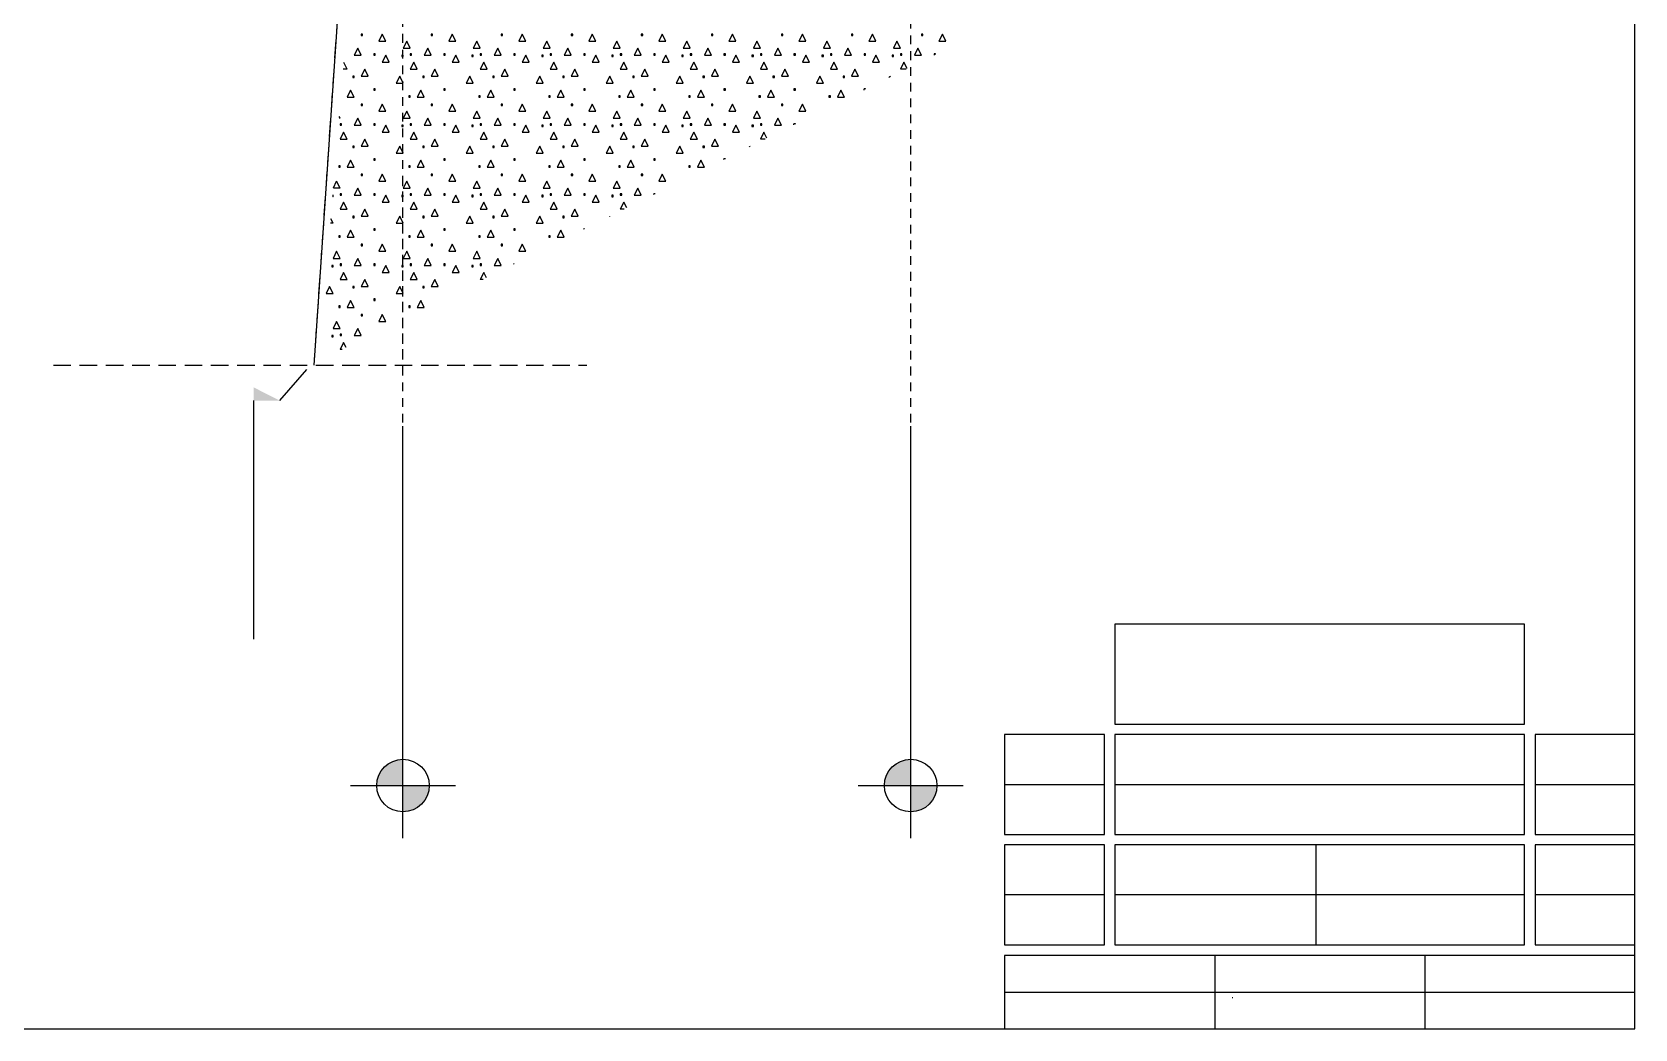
# Model space of a CAD drawing. Header units: metres. Extents: x -220 to 294, y -29 to 18.
# Drawn here: x 222.23 to 245.11, y -12 to 2.23 of the extents above; entities that cross this region are included whole.
import ezdxf

# ---------------------------------------------------------------- set-up
doc = ezdxf.new("R2010")
doc.units = ezdxf.units.M
doc.header["$MEASUREMENT"] = 0
doc.linetypes.add('DASHED2', pattern=[0.375, 0.25, -0.125])
doc.linetypes.add('DASHED4', pattern=[0.1875, 0.125, -0.0625])
for name, color, linetype in [('Cizgi', 7, 'Continuous'), ('G_YAZI', 7, 'Continuous'), ('Kesit_Kot', 7, 'Continuous'), ('Rota', 7, 'Continuous'), ('Standart', 7, 'Continuous'), ('Tarama', 7, 'Continuous')]:
    doc.layers.add(name, color=color, linetype=linetype)

msp = doc.modelspace()

# ---------------------------------------------------------------- hatches: boundary and pattern name
at = {"layer": 'Kesit_Kot', "linetype": 'Continuous', "lineweight": -3}
msp.add_hatch(color=216, dxfattribs=at).paths.add_polyline_path([(225.765, -3.032), (225.39, -2.844), (225.39, -3.032)])
at = {"layer": 'Tarama', "linetype": 'Continuous', "lineweight": -3}
for points in [[(227.524, -8.152), (227.482, -8.154), (227.44, -8.161), (227.4, -8.173), (227.361, -8.189), (227.324, -8.209), (227.29, -8.234), (227.259, -8.262), (227.231, -8.293), (227.206, -8.327), (227.186, -8.364), (227.17, -8.403), (227.158, -8.443), (227.151, -8.485), (227.149, -8.527), (227.524, -8.527)], [(234.774, -8.152), (234.732, -8.154), (234.69, -8.161), (234.65, -8.173), (234.611, -8.189), (234.574, -8.209), (234.54, -8.234), (234.509, -8.262), (234.481, -8.293), (234.456, -8.327), (234.436, -8.364), (234.42, -8.403), (234.408, -8.443), (234.401, -8.485), (234.399, -8.527), (234.774, -8.527)], [(227.524, -8.902), (227.566, -8.899), (227.607, -8.892), (227.648, -8.881), (227.687, -8.865), (227.723, -8.844), (227.758, -8.82), (227.789, -8.792), (227.817, -8.761), (227.841, -8.726), (227.862, -8.689), (227.878, -8.651), (227.889, -8.61), (227.896, -8.569), (227.899, -8.527), (227.524, -8.527)], [(234.774, -8.902), (234.816, -8.899), (234.857, -8.892), (234.898, -8.881), (234.937, -8.865), (234.973, -8.844), (235.008, -8.82), (235.039, -8.792), (235.067, -8.761), (235.091, -8.726), (235.112, -8.689), (235.128, -8.651), (235.139, -8.61), (235.146, -8.569), (235.149, -8.527), (234.774, -8.527)]]:
    msp.add_hatch(color=216, dxfattribs=at).paths.add_polyline_path(points)

# ---------------------------------------------------------------- linework, layer by layer
at = {"layer": 'Cizgi', "color": 73, "linetype": 'DASHED4', "lineweight": -3}
for p, q in [((227.524, -2.651), (227.524, 15.042)), ((234.774, -7.398), (234.774, 8.852)), ((227.524, -7.398), (227.524, 0.102))]:
    msp.add_line(p, q, dxfattribs=at)
at = {"layer": 'Cizgi', "color": 18, "linetype": 'Continuous', "lineweight": -3}
msp.add_line((226.845, 6.224), (226.25, -2.526), dxfattribs=at)
at = {"layer": 'Cizgi', "color": 1, "linetype": 'DASHED2', "lineweight": -3}
msp.add_line((222.532, -2.526), (230.149, -2.526), dxfattribs=at)
at = {"layer": 'Cizgi', "color": 18, "linetype": 'Continuous', "lineweight": -3}
for points in [[(245.115, -12), (245.115, 18)], [(172.892, -12), (245.115, -12)]]:
    msp.add_lwpolyline(points, dxfattribs=at)
at = {"layer": 'Cizgi', "color": 118, "linetype": 'Continuous', "lineweight": -3}
msp.add_lwpolyline([(239.365, -11.55), (239.371, -11.55)], dxfattribs=at)
at = {"layer": 'G_YAZI', "color": 238, "linetype": 'Continuous', "lineweight": -3}
for points in [[(237.69, -6.225), (237.69, -7.65)], [(243.54, -6.225), (237.69, -6.225)], [(243.54, -7.65), (243.54, -6.225)], [(237.69, -7.65), (243.54, -7.65)], [(236.115, -7.8), (236.115, -9.225)], [(237.54, -7.8), (236.115, -7.8)], [(237.54, -9.225), (237.54, -7.8)], [(237.69, -7.8), (237.69, -9.225)], [(243.54, -7.8), (237.69, -7.8)], [(243.54, -9.225), (243.54, -7.8)], [(243.69, -7.8), (243.69, -9.225)], [(245.115, -7.8), (243.69, -7.8)], [(245.115, -9.225), (245.115, -7.8)], [(236.115, -9.225), (237.54, -9.225)], [(236.115, -9.375), (236.115, -10.8)], [(237.54, -9.375), (236.115, -9.375)], [(237.54, -10.8), (237.54, -9.375)], [(237.69, -9.225), (243.54, -9.225)], [(237.69, -9.375), (237.69, -10.8)], [(243.54, -9.375), (237.69, -9.375)], [(243.54, -10.8), (243.54, -9.375)], [(243.69, -9.225), (245.115, -9.225)], [(243.69, -9.375), (243.69, -10.8)], [(245.115, -9.375), (243.69, -9.375)], [(245.115, -10.8), (245.115, -9.375)], [(236.115, -10.8), (237.54, -10.8)], [(236.115, -10.95), (236.115, -12)], [(245.115, -10.95), (236.115, -10.95)], [(237.69, -10.8), (243.54, -10.8)], [(243.69, -10.8), (245.115, -10.8)], [(245.115, -12), (245.115, -10.95)], [(236.115, -12), (245.115, -12)]]:
    msp.add_lwpolyline(points, dxfattribs=at)
at = {"layer": 'G_YAZI', "color": 178, "linetype": 'Continuous', "lineweight": -3}
for points in [[(236.115, -8.512), (237.54, -8.512)], [(237.69, -8.512), (243.54, -8.512)], [(243.69, -8.512), (245.115, -8.512)], [(240.558, -9.375), (240.558, -10.8)], [(237.54, -10.087), (236.115, -10.087)], [(243.54, -10.087), (237.685, -10.087)], [(245.115, -10.087), (243.69, -10.087)], [(239.115, -10.95), (239.115, -12)], [(242.115, -10.95), (242.115, -12)], [(236.115, -11.475), (245.115, -11.475)]]:
    msp.add_lwpolyline(points, dxfattribs=at)
at = {"layer": 'Kesit_Kot', "color": 216, "linetype": 'Continuous', "lineweight": -3}
for p, q in [((225.765, -3.032), (226.153, -2.59)), ((225.39, -3.032), (225.39, -6.438))]:
    msp.add_line(p, q, dxfattribs=at)
at = {"layer": 'Rota', "color": 95, "linetype": 'DASHED2', "lineweight": -3}
msp.add_line((226.845, 6.224), (226.25, -2.526), dxfattribs=at)
at = {"layer": 'Standart', "color": 216, "linetype": 'Continuous', "lineweight": -3}
for p, q in [((227.524, -7.777), (227.524, -3.398)), ((234.774, -7.777), (234.774, -3.398)), ((227.524, -9.277), (227.524, -7.777)), ((234.774, -9.277), (234.774, -7.777)), ((226.774, -8.527), (228.274, -8.527)), ((234.024, -8.527), (235.524, -8.527))]:
    msp.add_line(p, q, dxfattribs=at)
for centre in [(227.524, -8.527), (234.774, -8.527)]:
    msp.add_circle(centre, 0.375, dxfattribs=at)
at = {"layer": 'Tarama', "color": 251, "linetype": 'Continuous', "lineweight": -3}
for p, q in [((226.947, 2.197), (226.927, 2.197)), ((226.927, 2.197), (226.927, 2.177)), ((226.927, 2.177), (226.947, 2.177)), ((226.947, 2.177), (226.947, 2.197)), ((227.227, 2.197), (227.177, 2.097)), ((227.177, 2.097), (227.277, 2.097)), ((227.277, 2.097), (227.227, 2.197)), ((227.577, 2.097), (227.527, 1.997)), ((227.627, 1.997), (227.577, 2.097)), ((227.947, 2.197), (227.927, 2.197)), ((227.927, 2.197), (227.927, 2.177)), ((227.927, 2.177), (227.947, 2.177)), ((227.947, 2.177), (227.947, 2.197)), ((228.227, 2.197), (228.177, 2.097)), ((228.177, 2.097), (228.277, 2.097)), ((228.277, 2.097), (228.227, 2.197)), ((228.577, 2.097), (228.527, 1.997)), ((228.627, 1.997), (228.577, 2.097)), ((228.947, 2.197), (228.927, 2.197)), ((228.927, 2.197), (228.927, 2.177)), ((228.927, 2.177), (228.947, 2.177)), ((228.947, 2.177), (228.947, 2.197)), ((229.227, 2.197), (229.177, 2.097)), ((229.177, 2.097), (229.277, 2.097)), ((229.277, 2.097), (229.227, 2.197)), ((229.577, 2.097), (229.527, 1.997)), ((229.627, 1.997), (229.577, 2.097)), ((229.947, 2.197), (229.927, 2.197)), ((229.927, 2.197), (229.927, 2.177)), ((229.927, 2.177), (229.947, 2.177)), ((229.947, 2.177), (229.947, 2.197)), ((230.227, 2.197), (230.177, 2.097)), ((230.177, 2.097), (230.277, 2.097)), ((230.277, 2.097), (230.227, 2.197)), ((230.577, 2.097), (230.527, 1.997)), ((230.627, 1.997), (230.577, 2.097)), ((230.947, 2.197), (230.927, 2.197)), ((230.927, 2.197), (230.927, 2.177)), ((230.927, 2.177), (230.947, 2.177)), ((230.947, 2.177), (230.947, 2.197)), ((231.227, 2.197), (231.177, 2.097)), ((231.177, 2.097), (231.277, 2.097)), ((231.277, 2.097), (231.227, 2.197)), ((231.577, 2.097), (231.527, 1.997)), ((231.627, 1.997), (231.577, 2.097)), ((231.947, 2.197), (231.927, 2.197)), ((231.927, 2.197), (231.927, 2.177)), ((231.927, 2.177), (231.947, 2.177)), ((231.947, 2.177), (231.947, 2.197)), ((232.227, 2.197), (232.177, 2.097)), ((232.177, 2.097), (232.277, 2.097)), ((232.277, 2.097), (232.227, 2.197)), ((232.577, 2.097), (232.527, 1.997)), ((232.627, 1.997), (232.577, 2.097)), ((232.947, 2.197), (232.927, 2.197)), ((232.927, 2.197), (232.927, 2.177)), ((232.927, 2.177), (232.947, 2.177)), ((232.947, 2.177), (232.947, 2.197)), ((233.227, 2.197), (233.177, 2.097)), ((233.177, 2.097), (233.277, 2.097)), ((233.277, 2.097), (233.227, 2.197)), ((233.577, 2.097), (233.527, 1.997)), ((233.627, 1.997), (233.577, 2.097)), ((233.947, 2.197), (233.927, 2.197)), ((233.927, 2.197), (233.927, 2.177)), ((233.927, 2.177), (233.947, 2.177)), ((233.947, 2.177), (233.947, 2.197)), ((234.227, 2.197), (234.177, 2.097)), ((234.177, 2.097), (234.277, 2.097)), ((234.277, 2.097), (234.227, 2.197)), ((234.577, 2.097), (234.527, 1.997)), ((234.627, 1.997), (234.577, 2.097)), ((234.947, 2.197), (234.927, 2.197)), ((234.927, 2.197), (234.927, 2.177)), ((234.927, 2.177), (234.947, 2.177)), ((234.947, 2.177), (234.947, 2.197)), ((235.227, 2.197), (235.177, 2.097)), ((235.177, 2.097), (235.277, 2.097)), ((235.277, 2.097), (235.227, 2.197)), ((226.877, 1.997), (226.827, 1.897)), ((226.827, 1.897), (226.927, 1.897)), ((226.927, 1.897), (226.877, 1.997)), ((227.127, 1.917), (227.107, 1.917)), ((227.107, 1.917), (227.107, 1.897)), ((227.107, 1.897), (227.127, 1.897)), ((227.127, 1.897), (227.127, 1.917)), ((227.277, 1.897), (227.227, 1.797)), ((227.327, 1.797), (227.277, 1.897)), ((227.527, 1.897), (227.507, 1.897)), ((227.507, 1.897), (227.507, 1.877)), ((227.507, 1.877), (227.527, 1.877)), ((227.527, 1.997), (227.627, 1.997)), ((227.527, 1.877), (227.527, 1.897)), ((227.647, 1.917), (227.627, 1.917)), ((227.627, 1.917), (227.627, 1.897)), ((227.627, 1.897), (227.647, 1.897)), ((227.647, 1.897), (227.647, 1.917)), ((227.877, 1.997), (227.827, 1.897)), ((227.827, 1.897), (227.927, 1.897)), ((227.927, 1.897), (227.877, 1.997)), ((228.127, 1.917), (228.107, 1.917)), ((228.107, 1.917), (228.107, 1.897)), ((228.107, 1.897), (228.127, 1.897)), ((228.127, 1.897), (228.127, 1.917)), ((228.277, 1.897), (228.227, 1.797)), ((228.327, 1.797), (228.277, 1.897)), ((228.527, 1.897), (228.507, 1.897)), ((228.507, 1.897), (228.507, 1.877)), ((228.507, 1.877), (228.527, 1.877)), ((228.527, 1.997), (228.627, 1.997)), ((228.527, 1.877), (228.527, 1.897)), ((228.647, 1.917), (228.627, 1.917)), ((228.627, 1.917), (228.627, 1.897)), ((228.627, 1.897), (228.647, 1.897)), ((228.647, 1.897), (228.647, 1.917)), ((228.877, 1.997), (228.827, 1.897)), ((228.827, 1.897), (228.927, 1.897)), ((228.927, 1.897), (228.877, 1.997)), ((229.127, 1.917), (229.107, 1.917)), ((229.107, 1.917), (229.107, 1.897)), ((229.107, 1.897), (229.127, 1.897)), ((229.127, 1.897), (229.127, 1.917)), ((229.277, 1.897), (229.227, 1.797)), ((229.327, 1.797), (229.277, 1.897)), ((229.527, 1.897), (229.507, 1.897)), ((229.507, 1.897), (229.507, 1.877)), ((229.507, 1.877), (229.527, 1.877)), ((229.527, 1.997), (229.627, 1.997)), ((229.527, 1.877), (229.527, 1.897)), ((229.647, 1.917), (229.627, 1.917)), ((229.627, 1.917), (229.627, 1.897)), ((229.627, 1.897), (229.647, 1.897)), ((229.647, 1.897), (229.647, 1.917)), ((229.877, 1.997), (229.827, 1.897)), ((229.827, 1.897), (229.927, 1.897)), ((229.927, 1.897), (229.877, 1.997)), ((230.127, 1.917), (230.107, 1.917)), ((230.107, 1.917), (230.107, 1.897)), ((230.107, 1.897), (230.127, 1.897)), ((230.127, 1.897), (230.127, 1.917)), ((230.277, 1.897), (230.227, 1.797)), ((230.327, 1.797), (230.277, 1.897)), ((230.527, 1.897), (230.507, 1.897)), ((230.507, 1.897), (230.507, 1.877)), ((230.507, 1.877), (230.527, 1.877)), ((230.527, 1.997), (230.627, 1.997)), ((230.527, 1.877), (230.527, 1.897)), ((230.647, 1.917), (230.627, 1.917)), ((230.627, 1.917), (230.627, 1.897)), ((230.627, 1.897), (230.647, 1.897)), ((230.647, 1.897), (230.647, 1.917)), ((230.877, 1.997), (230.827, 1.897)), ((230.827, 1.897), (230.927, 1.897)), ((230.927, 1.897), (230.877, 1.997)), ((231.127, 1.917), (231.107, 1.917)), ((231.107, 1.917), (231.107, 1.897)), ((231.107, 1.897), (231.127, 1.897)), ((231.127, 1.897), (231.127, 1.917)), ((231.277, 1.897), (231.227, 1.797)), ((231.327, 1.797), (231.277, 1.897)), ((231.527, 1.897), (231.507, 1.897)), ((231.507, 1.897), (231.507, 1.877)), ((231.507, 1.877), (231.527, 1.877)), ((231.527, 1.997), (231.627, 1.997)), ((231.527, 1.877), (231.527, 1.897)), ((231.647, 1.917), (231.627, 1.917)), ((231.627, 1.917), (231.627, 1.897)), ((231.627, 1.897), (231.647, 1.897)), ((231.647, 1.897), (231.647, 1.917)), ((231.877, 1.997), (231.827, 1.897)), ((231.827, 1.897), (231.927, 1.897)), ((231.927, 1.897), (231.877, 1.997)), ((232.127, 1.917), (232.107, 1.917)), ((232.107, 1.917), (232.107, 1.897)), ((232.107, 1.897), (232.127, 1.897)), ((232.127, 1.897), (232.127, 1.917)), ((232.277, 1.897), (232.227, 1.797)), ((232.327, 1.797), (232.277, 1.897)), ((232.527, 1.897), (232.507, 1.897)), ((232.507, 1.897), (232.507, 1.877)), ((232.507, 1.877), (232.527, 1.877)), ((232.527, 1.997), (232.627, 1.997)), ((232.527, 1.877), (232.527, 1.897)), ((232.647, 1.917), (232.627, 1.917)), ((232.627, 1.917), (232.627, 1.897)), ((232.627, 1.897), (232.647, 1.897)), ((232.647, 1.897), (232.647, 1.917)), ((232.877, 1.997), (232.827, 1.897)), ((232.827, 1.897), (232.927, 1.897)), ((232.927, 1.897), (232.877, 1.997)), ((233.127, 1.917), (233.107, 1.917)), ((233.107, 1.917), (233.107, 1.897)), ((233.107, 1.897), (233.127, 1.897)), ((233.127, 1.897), (233.127, 1.917)), ((233.277, 1.897), (233.227, 1.797)), ((233.327, 1.797), (233.277, 1.897)), ((233.527, 1.897), (233.507, 1.897)), ((233.507, 1.897), (233.507, 1.877)), ((233.507, 1.877), (233.527, 1.877)), ((233.527, 1.997), (233.627, 1.997)), ((233.527, 1.877), (233.527, 1.897)), ((233.647, 1.917), (233.627, 1.917)), ((233.627, 1.917), (233.627, 1.897)), ((233.627, 1.897), (233.647, 1.897)), ((233.647, 1.897), (233.647, 1.917)), ((233.877, 1.997), (233.827, 1.897)), ((233.827, 1.897), (233.927, 1.897)), ((233.927, 1.897), (233.877, 1.997)), ((234.127, 1.917), (234.107, 1.917)), ((234.107, 1.917), (234.107, 1.897)), ((234.107, 1.897), (234.127, 1.897)), ((234.127, 1.897), (234.127, 1.917)), ((234.277, 1.897), (234.227, 1.797)), ((234.327, 1.797), (234.277, 1.897)), ((234.527, 1.897), (234.507, 1.897)), ((234.507, 1.897), (234.507, 1.877)), ((234.507, 1.877), (234.527, 1.877)), ((234.527, 1.997), (234.627, 1.997)), ((234.527, 1.877), (234.527, 1.897)), ((234.647, 1.917), (234.627, 1.917)), ((234.627, 1.917), (234.627, 1.897)), ((234.627, 1.897), (234.647, 1.897)), ((234.647, 1.897), (234.647, 1.917)), ((234.877, 1.997), (234.827, 1.897)), ((234.827, 1.897), (234.927, 1.897)), ((234.927, 1.897), (234.877, 1.997)), ((235.127, 1.917), (235.107, 1.917)), ((235.107, 1.917), (235.107, 1.897)), ((235.11, 1.897), (235.107, 1.897)), ((235.127, 1.906), (235.127, 1.917)), ((226.727, 1.697), (226.671, 1.697)), ((226.727, 1.697), (226.679, 1.794)), ((226.977, 1.697), (226.927, 1.597)), ((227.027, 1.597), (226.977, 1.697)), ((227.227, 1.797), (227.327, 1.797)), ((227.677, 1.797), (227.627, 1.697)), ((227.627, 1.697), (227.727, 1.697)), ((227.727, 1.697), (227.677, 1.797)), ((227.977, 1.697), (227.927, 1.597)), ((228.027, 1.597), (227.977, 1.697)), ((228.227, 1.797), (228.327, 1.797)), ((228.677, 1.797), (228.627, 1.697)), ((228.627, 1.697), (228.727, 1.697)), ((228.727, 1.697), (228.677, 1.797)), ((228.977, 1.697), (228.927, 1.597)), ((229.027, 1.597), (228.977, 1.697)), ((229.227, 1.797), (229.327, 1.797)), ((229.677, 1.797), (229.627, 1.697)), ((229.627, 1.697), (229.727, 1.697)), ((229.727, 1.697), (229.677, 1.797)), ((229.977, 1.697), (229.927, 1.597)), ((230.027, 1.597), (229.977, 1.697)), ((230.227, 1.797), (230.327, 1.797)), ((230.677, 1.797), (230.627, 1.697)), ((230.627, 1.697), (230.727, 1.697)), ((230.727, 1.697), (230.677, 1.797)), ((230.977, 1.697), (230.927, 1.597)), ((231.027, 1.597), (230.977, 1.697)), ((231.227, 1.797), (231.327, 1.797)), ((231.677, 1.797), (231.627, 1.697)), ((231.627, 1.697), (231.727, 1.697)), ((231.727, 1.697), (231.677, 1.797)), ((231.977, 1.697), (231.927, 1.597)), ((232.027, 1.597), (231.977, 1.697)), ((232.227, 1.797), (232.327, 1.797)), ((232.677, 1.797), (232.627, 1.697)), ((232.627, 1.697), (232.727, 1.697)), ((232.727, 1.697), (232.677, 1.797)), ((232.977, 1.697), (232.927, 1.597)), ((233.027, 1.597), (232.977, 1.697)), ((233.227, 1.797), (233.327, 1.797)), ((233.677, 1.797), (233.627, 1.697)), ((233.627, 1.697), (233.727, 1.697)), ((233.727, 1.697), (233.677, 1.797)), ((233.977, 1.697), (233.927, 1.597)), ((234.027, 1.597), (233.977, 1.697)), ((234.227, 1.797), (234.327, 1.797)), ((234.677, 1.797), (234.627, 1.697)), ((234.707, 1.697), (234.627, 1.697)), ((234.723, 1.705), (234.677, 1.797)), ((226.777, 1.397), (226.727, 1.297)), ((226.827, 1.297), (226.777, 1.397)), ((226.827, 1.597), (226.807, 1.597)), ((226.807, 1.597), (226.807, 1.577)), ((226.807, 1.577), (226.827, 1.577)), ((226.827, 1.577), (226.827, 1.597)), ((226.927, 1.597), (227.027, 1.597)), ((227.127, 1.417), (227.107, 1.417)), ((227.107, 1.417), (227.107, 1.397)), ((227.107, 1.397), (227.127, 1.397)), ((227.127, 1.397), (227.127, 1.417)), ((227.477, 1.597), (227.427, 1.497)), ((227.427, 1.497), (227.527, 1.497)), ((227.527, 1.497), (227.477, 1.597)), ((227.777, 1.397), (227.727, 1.297)), ((227.827, 1.297), (227.777, 1.397)), ((227.827, 1.597), (227.807, 1.597)), ((227.807, 1.597), (227.807, 1.577)), ((227.807, 1.577), (227.827, 1.577)), ((227.827, 1.577), (227.827, 1.597)), ((227.927, 1.597), (228.027, 1.597)), ((228.127, 1.417), (228.107, 1.417)), ((228.107, 1.417), (228.107, 1.397)), ((228.107, 1.397), (228.127, 1.397)), ((228.127, 1.397), (228.127, 1.417)), ((228.477, 1.597), (228.427, 1.497)), ((228.427, 1.497), (228.527, 1.497)), ((228.527, 1.497), (228.477, 1.597)), ((228.777, 1.397), (228.727, 1.297)), ((228.827, 1.297), (228.777, 1.397)), ((228.827, 1.597), (228.807, 1.597)), ((228.807, 1.597), (228.807, 1.577)), ((228.807, 1.577), (228.827, 1.577)), ((228.827, 1.577), (228.827, 1.597)), ((228.927, 1.597), (229.027, 1.597)), ((229.127, 1.417), (229.107, 1.417)), ((229.107, 1.417), (229.107, 1.397)), ((229.107, 1.397), (229.127, 1.397)), ((229.127, 1.397), (229.127, 1.417)), ((229.477, 1.597), (229.427, 1.497)), ((229.427, 1.497), (229.527, 1.497)), ((229.527, 1.497), (229.477, 1.597)), ((229.777, 1.397), (229.727, 1.297)), ((229.827, 1.297), (229.777, 1.397)), ((229.827, 1.597), (229.807, 1.597)), ((229.807, 1.597), (229.807, 1.577)), ((229.807, 1.577), (229.827, 1.577)), ((229.827, 1.577), (229.827, 1.597)), ((229.927, 1.597), (230.027, 1.597)), ((230.127, 1.417), (230.107, 1.417)), ((230.107, 1.417), (230.107, 1.397)), ((230.107, 1.397), (230.127, 1.397)), ((230.127, 1.397), (230.127, 1.417)), ((230.477, 1.597), (230.427, 1.497)), ((230.427, 1.497), (230.527, 1.497)), ((230.527, 1.497), (230.477, 1.597)), ((230.777, 1.397), (230.727, 1.297)), ((230.827, 1.297), (230.777, 1.397)), ((230.827, 1.597), (230.807, 1.597)), ((230.807, 1.597), (230.807, 1.577)), ((230.807, 1.577), (230.827, 1.577)), ((230.827, 1.577), (230.827, 1.597)), ((230.927, 1.597), (231.027, 1.597)), ((231.127, 1.417), (231.107, 1.417)), ((231.107, 1.417), (231.107, 1.397)), ((231.107, 1.397), (231.127, 1.397)), ((231.127, 1.397), (231.127, 1.417)), ((231.477, 1.597), (231.427, 1.497)), ((231.427, 1.497), (231.527, 1.497)), ((231.527, 1.497), (231.477, 1.597)), ((231.777, 1.397), (231.727, 1.297)), ((231.827, 1.297), (231.777, 1.397)), ((231.827, 1.597), (231.807, 1.597)), ((231.807, 1.597), (231.807, 1.577)), ((231.807, 1.577), (231.827, 1.577)), ((231.827, 1.577), (231.827, 1.597)), ((231.927, 1.597), (232.027, 1.597)), ((232.127, 1.417), (232.107, 1.417)), ((232.107, 1.417), (232.107, 1.397)), ((232.107, 1.397), (232.127, 1.397)), ((232.127, 1.397), (232.127, 1.417)), ((232.477, 1.597), (232.427, 1.497)), ((232.427, 1.497), (232.527, 1.497)), ((232.527, 1.497), (232.477, 1.597)), ((232.777, 1.397), (232.727, 1.297)), ((232.827, 1.297), (232.777, 1.397)), ((232.827, 1.597), (232.807, 1.597)), ((232.807, 1.597), (232.807, 1.577)), ((232.807, 1.577), (232.827, 1.577)), ((232.827, 1.577), (232.827, 1.597)), ((232.927, 1.597), (233.027, 1.597)), ((233.127, 1.417), (233.107, 1.417)), ((233.107, 1.417), (233.107, 1.397)), ((233.107, 1.397), (233.127, 1.397)), ((233.127, 1.397), (233.127, 1.417)), ((233.477, 1.597), (233.427, 1.497)), ((233.427, 1.497), (233.527, 1.497)), ((233.527, 1.497), (233.477, 1.597)), ((233.777, 1.397), (233.727, 1.297)), ((233.827, 1.297), (233.777, 1.397)), ((233.827, 1.597), (233.807, 1.597)), ((233.807, 1.597), (233.807, 1.577)), ((233.807, 1.577), (233.827, 1.577)), ((233.827, 1.577), (233.827, 1.597)), ((233.927, 1.597), (234.027, 1.597)), ((234.127, 1.417), (234.107, 1.417)), ((234.107, 1.399), (234.107, 1.417)), ((234.127, 1.409), (234.127, 1.417)), ((234.468, 1.579), (234.477, 1.597)), ((234.483, 1.586), (234.477, 1.597)), ((226.727, 1.297), (226.827, 1.297)), ((226.947, 1.197), (226.927, 1.197)), ((226.927, 1.197), (226.927, 1.177)), ((226.927, 1.177), (226.947, 1.177)), ((226.947, 1.177), (226.947, 1.197)), ((227.227, 1.197), (227.177, 1.097)), ((227.277, 1.097), (227.227, 1.197)), ((227.627, 1.317), (227.607, 1.317)), ((227.607, 1.317), (227.607, 1.297)), ((227.607, 1.297), (227.627, 1.297)), ((227.627, 1.297), (227.627, 1.317)), ((227.727, 1.297), (227.827, 1.297)), ((227.947, 1.197), (227.927, 1.197)), ((227.927, 1.197), (227.927, 1.177)), ((227.927, 1.177), (227.947, 1.177)), ((227.947, 1.177), (227.947, 1.197)), ((228.227, 1.197), (228.177, 1.097)), ((228.277, 1.097), (228.227, 1.197)), ((228.627, 1.317), (228.607, 1.317)), ((228.607, 1.317), (228.607, 1.297)), ((228.607, 1.297), (228.627, 1.297)), ((228.627, 1.297), (228.627, 1.317)), ((228.727, 1.297), (228.827, 1.297)), ((228.947, 1.197), (228.927, 1.197)), ((228.927, 1.197), (228.927, 1.177)), ((228.927, 1.177), (228.947, 1.177)), ((228.947, 1.177), (228.947, 1.197)), ((229.227, 1.197), (229.177, 1.097)), ((229.277, 1.097), (229.227, 1.197)), ((229.627, 1.317), (229.607, 1.317)), ((229.607, 1.317), (229.607, 1.297)), ((229.607, 1.297), (229.627, 1.297)), ((229.627, 1.297), (229.627, 1.317)), ((229.727, 1.297), (229.827, 1.297)), ((229.947, 1.197), (229.927, 1.197)), ((229.927, 1.197), (229.927, 1.177)), ((229.927, 1.177), (229.947, 1.177)), ((229.947, 1.177), (229.947, 1.197)), ((230.227, 1.197), (230.177, 1.097)), ((230.277, 1.097), (230.227, 1.197)), ((230.627, 1.317), (230.607, 1.317)), ((230.607, 1.317), (230.607, 1.297)), ((230.607, 1.297), (230.627, 1.297)), ((230.627, 1.297), (230.627, 1.317)), ((230.727, 1.297), (230.827, 1.297)), ((230.947, 1.197), (230.927, 1.197)), ((230.927, 1.197), (230.927, 1.177)), ((230.927, 1.177), (230.947, 1.177)), ((230.947, 1.177), (230.947, 1.197)), ((231.227, 1.197), (231.177, 1.097)), ((231.277, 1.097), (231.227, 1.197)), ((231.627, 1.317), (231.607, 1.317)), ((231.607, 1.317), (231.607, 1.297)), ((231.607, 1.297), (231.627, 1.297)), ((231.627, 1.297), (231.627, 1.317)), ((231.727, 1.297), (231.827, 1.297)), ((231.947, 1.197), (231.927, 1.197)), ((231.927, 1.197), (231.927, 1.177)), ((231.927, 1.177), (231.947, 1.177)), ((231.947, 1.177), (231.947, 1.197)), ((232.227, 1.197), (232.177, 1.097)), ((232.277, 1.097), (232.227, 1.197)), ((232.627, 1.317), (232.607, 1.317)), ((232.607, 1.317), (232.607, 1.297)), ((232.607, 1.297), (232.627, 1.297)), ((232.627, 1.297), (232.627, 1.317)), ((232.727, 1.297), (232.827, 1.297)), ((232.947, 1.197), (232.927, 1.197)), ((232.927, 1.197), (232.927, 1.177)), ((232.927, 1.177), (232.947, 1.177)), ((232.947, 1.177), (232.947, 1.197)), ((233.227, 1.197), (233.177, 1.097)), ((233.277, 1.097), (233.227, 1.197)), ((233.627, 1.317), (233.607, 1.317)), ((233.607, 1.317), (233.607, 1.297)), ((233.607, 1.297), (233.627, 1.297)), ((233.627, 1.297), (233.627, 1.317)), ((233.727, 1.297), (233.827, 1.297)), ((226.627, 0.997), (226.613, 0.997)), ((226.627, 0.997), (226.615, 1.022)), ((226.647, 0.917), (226.627, 0.917)), ((226.627, 0.917), (226.627, 0.897)), ((226.647, 0.897), (226.647, 0.917)), ((226.877, 0.997), (226.827, 0.897)), ((226.927, 0.897), (226.877, 0.997)), ((227.127, 0.917), (227.107, 0.917)), ((227.107, 0.917), (227.107, 0.897)), ((227.127, 0.897), (227.127, 0.917)), ((227.177, 1.097), (227.277, 1.097)), ((227.577, 1.097), (227.527, 0.997)), ((227.527, 0.997), (227.627, 0.997)), ((227.627, 0.997), (227.577, 1.097)), ((227.647, 0.917), (227.627, 0.917)), ((227.627, 0.917), (227.627, 0.897)), ((227.647, 0.897), (227.647, 0.917)), ((227.877, 0.997), (227.827, 0.897)), ((227.927, 0.897), (227.877, 0.997)), ((228.127, 0.917), (228.107, 0.917)), ((228.107, 0.917), (228.107, 0.897)), ((228.127, 0.897), (228.127, 0.917)), ((228.177, 1.097), (228.277, 1.097)), ((228.577, 1.097), (228.527, 0.997)), ((228.527, 0.997), (228.627, 0.997)), ((228.627, 0.997), (228.577, 1.097)), ((228.647, 0.917), (228.627, 0.917)), ((228.627, 0.917), (228.627, 0.897)), ((228.647, 0.897), (228.647, 0.917)), ((228.877, 0.997), (228.827, 0.897)), ((228.927, 0.897), (228.877, 0.997)), ((229.127, 0.917), (229.107, 0.917)), ((229.107, 0.917), (229.107, 0.897)), ((229.127, 0.897), (229.127, 0.917)), ((229.177, 1.097), (229.277, 1.097)), ((229.577, 1.097), (229.527, 0.997)), ((229.527, 0.997), (229.627, 0.997)), ((229.627, 0.997), (229.577, 1.097)), ((229.647, 0.917), (229.627, 0.917)), ((229.627, 0.917), (229.627, 0.897)), ((229.647, 0.897), (229.647, 0.917)), ((229.877, 0.997), (229.827, 0.897)), ((229.927, 0.897), (229.877, 0.997)), ((230.127, 0.917), (230.107, 0.917)), ((230.107, 0.917), (230.107, 0.897)), ((230.127, 0.897), (230.127, 0.917)), ((230.177, 1.097), (230.277, 1.097)), ((230.577, 1.097), (230.527, 0.997)), ((230.527, 0.997), (230.627, 0.997)), ((230.627, 0.997), (230.577, 1.097)), ((230.647, 0.917), (230.627, 0.917)), ((230.627, 0.917), (230.627, 0.897)), ((230.647, 0.897), (230.647, 0.917)), ((230.877, 0.997), (230.827, 0.897)), ((230.927, 0.897), (230.877, 0.997)), ((231.127, 0.917), (231.107, 0.917)), ((231.107, 0.917), (231.107, 0.897)), ((231.127, 0.897), (231.127, 0.917)), ((231.177, 1.097), (231.277, 1.097)), ((231.577, 1.097), (231.527, 0.997)), ((231.527, 0.997), (231.627, 0.997)), ((231.627, 0.997), (231.577, 1.097)), ((231.647, 0.917), (231.627, 0.917)), ((231.627, 0.917), (231.627, 0.897)), ((231.647, 0.897), (231.647, 0.917)), ((231.877, 0.997), (231.827, 0.897)), ((231.927, 0.897), (231.877, 0.997)), ((232.127, 0.917), (232.107, 0.917)), ((232.107, 0.917), (232.107, 0.897)), ((232.127, 0.897), (232.127, 0.917)), ((232.177, 1.097), (232.277, 1.097)), ((232.577, 1.097), (232.527, 0.997)), ((232.527, 0.997), (232.627, 0.997)), ((232.627, 0.997), (232.577, 1.097)), ((232.647, 0.917), (232.627, 0.917)), ((232.627, 0.917), (232.627, 0.897)), ((232.647, 0.897), (232.647, 0.917)), ((232.877, 0.997), (232.827, 0.897)), ((232.927, 0.897), (232.877, 0.997)), ((233.127, 0.917), (233.107, 0.917)), ((233.107, 0.903), (233.107, 0.917)), ((233.127, 0.912), (233.127, 0.917)), ((233.177, 1.097), (233.277, 1.097)), ((226.627, 0.897), (226.647, 0.897)), ((226.677, 0.797), (226.627, 0.697)), ((226.627, 0.697), (226.727, 0.697)), ((226.727, 0.697), (226.677, 0.797)), ((226.827, 0.897), (226.927, 0.897)), ((226.977, 0.697), (226.927, 0.597)), ((227.027, 0.597), (226.977, 0.697)), ((227.107, 0.897), (227.127, 0.897)), ((227.277, 0.897), (227.227, 0.797)), ((227.227, 0.797), (227.327, 0.797)), ((227.327, 0.797), (227.277, 0.897)), ((227.527, 0.897), (227.507, 0.897)), ((227.507, 0.897), (227.507, 0.877)), ((227.507, 0.877), (227.527, 0.877)), ((227.527, 0.877), (227.527, 0.897)), ((227.627, 0.897), (227.647, 0.897)), ((227.677, 0.797), (227.627, 0.697)), ((227.627, 0.697), (227.727, 0.697)), ((227.727, 0.697), (227.677, 0.797)), ((227.827, 0.897), (227.927, 0.897)), ((227.977, 0.697), (227.927, 0.597)), ((228.027, 0.597), (227.977, 0.697)), ((228.107, 0.897), (228.127, 0.897)), ((228.277, 0.897), (228.227, 0.797)), ((228.227, 0.797), (228.327, 0.797)), ((228.327, 0.797), (228.277, 0.897)), ((228.527, 0.897), (228.507, 0.897)), ((228.507, 0.897), (228.507, 0.877)), ((228.507, 0.877), (228.527, 0.877)), ((228.527, 0.877), (228.527, 0.897)), ((228.627, 0.897), (228.647, 0.897)), ((228.677, 0.797), (228.627, 0.697)), ((228.627, 0.697), (228.727, 0.697)), ((228.727, 0.697), (228.677, 0.797)), ((228.827, 0.897), (228.927, 0.897)), ((228.977, 0.697), (228.927, 0.597)), ((229.027, 0.597), (228.977, 0.697)), ((229.107, 0.897), (229.127, 0.897)), ((229.277, 0.897), (229.227, 0.797)), ((229.227, 0.797), (229.327, 0.797)), ((229.327, 0.797), (229.277, 0.897)), ((229.527, 0.897), (229.507, 0.897)), ((229.507, 0.897), (229.507, 0.877)), ((229.507, 0.877), (229.527, 0.877)), ((229.527, 0.877), (229.527, 0.897)), ((229.627, 0.897), (229.647, 0.897)), ((229.677, 0.797), (229.627, 0.697)), ((229.627, 0.697), (229.727, 0.697)), ((229.727, 0.697), (229.677, 0.797)), ((229.827, 0.897), (229.927, 0.897)), ((229.977, 0.697), (229.927, 0.597)), ((230.027, 0.597), (229.977, 0.697)), ((230.107, 0.897), (230.127, 0.897)), ((230.277, 0.897), (230.227, 0.797)), ((230.227, 0.797), (230.327, 0.797)), ((230.327, 0.797), (230.277, 0.897)), ((230.527, 0.897), (230.507, 0.897)), ((230.507, 0.897), (230.507, 0.877)), ((230.507, 0.877), (230.527, 0.877)), ((230.527, 0.877), (230.527, 0.897)), ((230.627, 0.897), (230.647, 0.897)), ((230.677, 0.797), (230.627, 0.697)), ((230.627, 0.697), (230.727, 0.697)), ((230.727, 0.697), (230.677, 0.797)), ((230.827, 0.897), (230.927, 0.897)), ((230.977, 0.697), (230.927, 0.597)), ((231.027, 0.597), (230.977, 0.697)), ((231.107, 0.897), (231.127, 0.897)), ((231.277, 0.897), (231.227, 0.797)), ((231.227, 0.797), (231.327, 0.797)), ((231.327, 0.797), (231.277, 0.897)), ((231.527, 0.897), (231.507, 0.897)), ((231.507, 0.897), (231.507, 0.877)), ((231.507, 0.877), (231.527, 0.877)), ((231.527, 0.877), (231.527, 0.897)), ((231.627, 0.897), (231.647, 0.897)), ((231.677, 0.797), (231.627, 0.697)), ((231.627, 0.697), (231.727, 0.697)), ((231.727, 0.697), (231.677, 0.797)), ((231.827, 0.897), (231.927, 0.897)), ((231.977, 0.697), (231.927, 0.597)), ((232.027, 0.597), (231.977, 0.697)), ((232.107, 0.897), (232.127, 0.897)), ((232.277, 0.897), (232.227, 0.797)), ((232.227, 0.797), (232.327, 0.797)), ((232.327, 0.797), (232.277, 0.897)), ((232.527, 0.897), (232.507, 0.897)), ((232.507, 0.897), (232.507, 0.877)), ((232.507, 0.877), (232.527, 0.877)), ((232.527, 0.877), (232.527, 0.897)), ((232.627, 0.897), (232.647, 0.897)), ((232.677, 0.797), (232.627, 0.697)), ((232.694, 0.697), (232.627, 0.697)), ((232.721, 0.71), (232.677, 0.797)), ((232.827, 0.897), (232.927, 0.897)), ((226.827, 0.597), (226.807, 0.597)), ((226.807, 0.597), (226.807, 0.577)), ((226.807, 0.577), (226.827, 0.577)), ((226.827, 0.577), (226.827, 0.597)), ((226.927, 0.597), (227.027, 0.597)), ((227.477, 0.597), (227.427, 0.497)), ((227.427, 0.497), (227.527, 0.497)), ((227.527, 0.497), (227.477, 0.597)), ((227.827, 0.597), (227.807, 0.597)), ((227.807, 0.597), (227.807, 0.577)), ((227.807, 0.577), (227.827, 0.577)), ((227.827, 0.577), (227.827, 0.597)), ((227.927, 0.597), (228.027, 0.597)), ((228.477, 0.597), (228.427, 0.497)), ((228.427, 0.497), (228.527, 0.497)), ((228.527, 0.497), (228.477, 0.597)), ((228.827, 0.597), (228.807, 0.597)), ((228.807, 0.597), (228.807, 0.577)), ((228.807, 0.577), (228.827, 0.577)), ((228.827, 0.577), (228.827, 0.597)), ((228.927, 0.597), (229.027, 0.597)), ((229.477, 0.597), (229.427, 0.497)), ((229.427, 0.497), (229.527, 0.497)), ((229.527, 0.497), (229.477, 0.597)), ((229.827, 0.597), (229.807, 0.597)), ((229.807, 0.597), (229.807, 0.577)), ((229.807, 0.577), (229.827, 0.577)), ((229.827, 0.577), (229.827, 0.597)), ((229.927, 0.597), (230.027, 0.597)), ((230.477, 0.597), (230.427, 0.497)), ((230.427, 0.497), (230.527, 0.497)), ((230.527, 0.497), (230.477, 0.597)), ((230.827, 0.597), (230.807, 0.597)), ((230.807, 0.597), (230.807, 0.577)), ((230.807, 0.577), (230.827, 0.577)), ((230.827, 0.577), (230.827, 0.597)), ((230.927, 0.597), (231.027, 0.597)), ((231.477, 0.597), (231.427, 0.497)), ((231.427, 0.497), (231.527, 0.497)), ((231.527, 0.497), (231.477, 0.597)), ((231.827, 0.597), (231.807, 0.597)), ((231.807, 0.597), (231.807, 0.577)), ((231.807, 0.577), (231.827, 0.577)), ((231.827, 0.577), (231.827, 0.597)), ((231.927, 0.597), (232.027, 0.597)), ((232.472, 0.587), (232.477, 0.597)), ((232.48, 0.591), (232.477, 0.597)), ((226.627, 0.317), (226.607, 0.317)), ((226.607, 0.317), (226.607, 0.297)), ((226.607, 0.297), (226.627, 0.297)), ((226.627, 0.297), (226.627, 0.317)), ((226.777, 0.397), (226.727, 0.297)), ((226.727, 0.297), (226.827, 0.297)), ((226.827, 0.297), (226.777, 0.397)), ((227.127, 0.417), (227.107, 0.417)), ((227.107, 0.417), (227.107, 0.397)), ((227.107, 0.397), (227.127, 0.397)), ((227.127, 0.397), (227.127, 0.417)), ((227.627, 0.317), (227.607, 0.317)), ((227.607, 0.317), (227.607, 0.297)), ((227.607, 0.297), (227.627, 0.297)), ((227.627, 0.297), (227.627, 0.317)), ((227.777, 0.397), (227.727, 0.297)), ((227.727, 0.297), (227.827, 0.297)), ((227.827, 0.297), (227.777, 0.397)), ((228.127, 0.417), (228.107, 0.417)), ((228.107, 0.417), (228.107, 0.397)), ((228.107, 0.397), (228.127, 0.397)), ((228.127, 0.397), (228.127, 0.417)), ((228.627, 0.317), (228.607, 0.317)), ((228.607, 0.317), (228.607, 0.297)), ((228.607, 0.297), (228.627, 0.297)), ((228.627, 0.297), (228.627, 0.317)), ((228.777, 0.397), (228.727, 0.297)), ((228.727, 0.297), (228.827, 0.297)), ((228.827, 0.297), (228.777, 0.397)), ((229.127, 0.417), (229.107, 0.417)), ((229.107, 0.417), (229.107, 0.397)), ((229.107, 0.397), (229.127, 0.397)), ((229.127, 0.397), (229.127, 0.417)), ((229.627, 0.317), (229.607, 0.317)), ((229.607, 0.317), (229.607, 0.297)), ((229.607, 0.297), (229.627, 0.297)), ((229.627, 0.297), (229.627, 0.317)), ((229.777, 0.397), (229.727, 0.297)), ((229.727, 0.297), (229.827, 0.297)), ((229.827, 0.297), (229.777, 0.397)), ((230.127, 0.417), (230.107, 0.417)), ((230.107, 0.417), (230.107, 0.397)), ((230.107, 0.397), (230.127, 0.397)), ((230.127, 0.397), (230.127, 0.417)), ((230.627, 0.317), (230.607, 0.317)), ((230.607, 0.317), (230.607, 0.297)), ((230.607, 0.297), (230.627, 0.297)), ((230.627, 0.297), (230.627, 0.317)), ((230.777, 0.397), (230.727, 0.297)), ((230.727, 0.297), (230.827, 0.297)), ((230.827, 0.297), (230.777, 0.397)), ((231.127, 0.417), (231.107, 0.417)), ((231.107, 0.417), (231.107, 0.397)), ((231.107, 0.397), (231.127, 0.397)), ((231.127, 0.397), (231.127, 0.417)), ((231.627, 0.317), (231.607, 0.317)), ((231.607, 0.317), (231.607, 0.297)), ((231.607, 0.297), (231.627, 0.297)), ((231.627, 0.297), (231.627, 0.317)), ((231.777, 0.397), (231.727, 0.297)), ((231.727, 0.297), (231.827, 0.297)), ((231.827, 0.297), (231.777, 0.397)), ((232.127, 0.417), (232.107, 0.417)), ((232.107, 0.406), (232.107, 0.417)), ((232.127, 0.416), (232.127, 0.417)), ((226.531, 0.005), (226.577, 0.097)), ((226.627, -0.003), (226.577, 0.097)), ((226.947, 0.197), (226.927, 0.197)), ((226.927, 0.197), (226.927, 0.177)), ((226.927, 0.177), (226.947, 0.177)), ((226.947, 0.177), (226.947, 0.197)), ((227.227, 0.197), (227.177, 0.097)), ((227.177, 0.097), (227.277, 0.097)), ((227.277, 0.097), (227.227, 0.197)), ((227.577, 0.097), (227.527, -0.003)), ((227.627, -0.003), (227.577, 0.097)), ((227.947, 0.197), (227.927, 0.197)), ((227.927, 0.197), (227.927, 0.177)), ((227.927, 0.177), (227.947, 0.177)), ((227.947, 0.177), (227.947, 0.197)), ((228.227, 0.197), (228.177, 0.097)), ((228.177, 0.097), (228.277, 0.097)), ((228.277, 0.097), (228.227, 0.197)), ((228.577, 0.097), (228.527, -0.003)), ((228.627, -0.003), (228.577, 0.097)), ((228.947, 0.197), (228.927, 0.197)), ((228.927, 0.197), (228.927, 0.177)), ((228.927, 0.177), (228.947, 0.177)), ((228.947, 0.177), (228.947, 0.197)), ((229.227, 0.197), (229.177, 0.097)), ((229.177, 0.097), (229.277, 0.097)), ((229.277, 0.097), (229.227, 0.197)), ((229.577, 0.097), (229.527, -0.003)), ((229.627, -0.003), (229.577, 0.097)), ((229.947, 0.197), (229.927, 0.197)), ((229.927, 0.197), (229.927, 0.177)), ((229.927, 0.177), (229.947, 0.177)), ((229.947, 0.177), (229.947, 0.197)), ((230.227, 0.197), (230.177, 0.097)), ((230.177, 0.097), (230.277, 0.097)), ((230.277, 0.097), (230.227, 0.197)), ((230.577, 0.097), (230.527, -0.003)), ((230.627, -0.003), (230.577, 0.097)), ((230.947, 0.197), (230.927, 0.197)), ((230.927, 0.197), (230.927, 0.177)), ((230.927, 0.177), (230.947, 0.177)), ((230.947, 0.177), (230.947, 0.197)), ((231.227, 0.197), (231.177, 0.097)), ((231.177, 0.097), (231.277, 0.097)), ((231.277, 0.097), (231.227, 0.197)), ((226.527, -0.123), (226.521, -0.123)), ((226.527, -0.103), (226.522, -0.103)), ((226.527, -0.123), (226.527, -0.103)), ((226.627, -0.003), (226.531, -0.003)), ((226.647, -0.083), (226.627, -0.083)), ((226.627, -0.083), (226.627, -0.103)), ((226.627, -0.103), (226.647, -0.103)), ((226.677, -0.203), (226.627, -0.303)), ((226.647, -0.103), (226.647, -0.083)), ((226.727, -0.303), (226.677, -0.203)), ((226.877, -0.003), (226.827, -0.103)), ((226.827, -0.103), (226.927, -0.103)), ((226.927, -0.103), (226.877, -0.003)), ((227.127, -0.083), (227.107, -0.083)), ((227.107, -0.083), (227.107, -0.103)), ((227.107, -0.103), (227.127, -0.103)), ((227.127, -0.103), (227.127, -0.083)), ((227.277, -0.103), (227.227, -0.203)), ((227.227, -0.203), (227.327, -0.203)), ((227.327, -0.203), (227.277, -0.103)), ((227.527, -0.103), (227.507, -0.103)), ((227.507, -0.103), (227.507, -0.123)), ((227.507, -0.123), (227.527, -0.123)), ((227.527, -0.003), (227.627, -0.003)), ((227.527, -0.123), (227.527, -0.103)), ((227.647, -0.083), (227.627, -0.083)), ((227.627, -0.083), (227.627, -0.103)), ((227.627, -0.103), (227.647, -0.103)), ((227.677, -0.203), (227.627, -0.303)), ((227.647, -0.103), (227.647, -0.083)), ((227.727, -0.303), (227.677, -0.203)), ((227.877, -0.003), (227.827, -0.103)), ((227.827, -0.103), (227.927, -0.103)), ((227.927, -0.103), (227.877, -0.003)), ((228.127, -0.083), (228.107, -0.083)), ((228.107, -0.083), (228.107, -0.103)), ((228.107, -0.103), (228.127, -0.103)), ((228.127, -0.103), (228.127, -0.083)), ((228.277, -0.103), (228.227, -0.203)), ((228.227, -0.203), (228.327, -0.203)), ((228.327, -0.203), (228.277, -0.103)), ((228.527, -0.103), (228.507, -0.103)), ((228.507, -0.103), (228.507, -0.123)), ((228.507, -0.123), (228.527, -0.123)), ((228.527, -0.003), (228.627, -0.003)), ((228.527, -0.123), (228.527, -0.103)), ((228.647, -0.083), (228.627, -0.083)), ((228.627, -0.083), (228.627, -0.103)), ((228.627, -0.103), (228.647, -0.103)), ((228.677, -0.203), (228.627, -0.303)), ((228.647, -0.103), (228.647, -0.083)), ((228.727, -0.303), (228.677, -0.203)), ((228.877, -0.003), (228.827, -0.103)), ((228.827, -0.103), (228.927, -0.103)), ((228.927, -0.103), (228.877, -0.003)), ((229.127, -0.083), (229.107, -0.083)), ((229.107, -0.083), (229.107, -0.103)), ((229.107, -0.103), (229.127, -0.103)), ((229.127, -0.103), (229.127, -0.083)), ((229.277, -0.103), (229.227, -0.203)), ((229.227, -0.203), (229.327, -0.203)), ((229.327, -0.203), (229.277, -0.103)), ((229.527, -0.103), (229.507, -0.103)), ((229.507, -0.103), (229.507, -0.123)), ((229.507, -0.123), (229.527, -0.123)), ((229.527, -0.003), (229.627, -0.003)), ((229.527, -0.123), (229.527, -0.103)), ((229.647, -0.083), (229.627, -0.083)), ((229.627, -0.083), (229.627, -0.103)), ((229.627, -0.103), (229.647, -0.103)), ((229.677, -0.203), (229.627, -0.303)), ((229.647, -0.103), (229.647, -0.083)), ((229.727, -0.303), (229.677, -0.203)), ((229.877, -0.003), (229.827, -0.103)), ((229.827, -0.103), (229.927, -0.103)), ((229.927, -0.103), (229.877, -0.003)), ((230.127, -0.083), (230.107, -0.083)), ((230.107, -0.083), (230.107, -0.103)), ((230.107, -0.103), (230.127, -0.103)), ((230.127, -0.103), (230.127, -0.083)), ((230.277, -0.103), (230.227, -0.203)), ((230.227, -0.203), (230.327, -0.203)), ((230.327, -0.203), (230.277, -0.103)), ((230.527, -0.103), (230.507, -0.103)), ((230.507, -0.103), (230.507, -0.123)), ((230.507, -0.123), (230.527, -0.123)), ((230.527, -0.003), (230.627, -0.003)), ((230.527, -0.123), (230.527, -0.103)), ((230.647, -0.083), (230.627, -0.083)), ((230.627, -0.083), (230.627, -0.103)), ((230.627, -0.103), (230.647, -0.103)), ((230.677, -0.203), (230.627, -0.303)), ((230.647, -0.103), (230.647, -0.083)), ((230.718, -0.284), (230.677, -0.203)), ((230.877, -0.003), (230.827, -0.103)), ((230.827, -0.103), (230.927, -0.103)), ((230.927, -0.103), (230.877, -0.003)), ((231.124, -0.083), (231.107, -0.083)), ((231.107, -0.091), (231.107, -0.083)), ((226.527, -0.503), (226.495, -0.438)), ((226.627, -0.303), (226.727, -0.303)), ((226.827, -0.403), (226.807, -0.403)), ((226.807, -0.403), (226.807, -0.423)), ((226.807, -0.423), (226.827, -0.423)), ((226.827, -0.423), (226.827, -0.403)), ((226.977, -0.303), (226.927, -0.403)), ((226.927, -0.403), (227.027, -0.403)), ((227.027, -0.403), (226.977, -0.303)), ((227.477, -0.403), (227.427, -0.503)), ((227.527, -0.503), (227.477, -0.403)), ((227.627, -0.303), (227.727, -0.303)), ((227.827, -0.403), (227.807, -0.403)), ((227.807, -0.403), (227.807, -0.423)), ((227.807, -0.423), (227.827, -0.423)), ((227.827, -0.423), (227.827, -0.403)), ((227.977, -0.303), (227.927, -0.403)), ((227.927, -0.403), (228.027, -0.403)), ((228.027, -0.403), (227.977, -0.303)), ((228.477, -0.403), (228.427, -0.503)), ((228.527, -0.503), (228.477, -0.403)), ((228.627, -0.303), (228.727, -0.303)), ((228.827, -0.403), (228.807, -0.403)), ((228.807, -0.403), (228.807, -0.423)), ((228.807, -0.423), (228.827, -0.423)), ((228.827, -0.423), (228.827, -0.403)), ((228.977, -0.303), (228.927, -0.403)), ((228.927, -0.403), (229.027, -0.403)), ((229.027, -0.403), (228.977, -0.303)), ((229.477, -0.403), (229.427, -0.503)), ((229.527, -0.503), (229.477, -0.403)), ((229.627, -0.303), (229.727, -0.303)), ((229.827, -0.403), (229.807, -0.403)), ((229.807, -0.403), (229.807, -0.423)), ((229.807, -0.423), (229.827, -0.423)), ((229.827, -0.423), (229.827, -0.403)), ((229.977, -0.303), (229.927, -0.403)), ((229.927, -0.403), (230.027, -0.403)), ((230.027, -0.403), (229.977, -0.303)), ((230.476, -0.405), (230.477, -0.403)), ((230.478, -0.404), (230.477, -0.403)), ((230.682, -0.303), (230.627, -0.303)), ((226.527, -0.503), (226.489, -0.503)), ((226.627, -0.683), (226.607, -0.683)), ((226.607, -0.683), (226.607, -0.703)), ((226.627, -0.703), (226.627, -0.683)), ((226.777, -0.603), (226.727, -0.703)), ((226.827, -0.703), (226.777, -0.603)), ((227.127, -0.583), (227.107, -0.583)), ((227.107, -0.583), (227.107, -0.603)), ((227.107, -0.603), (227.127, -0.603)), ((227.127, -0.603), (227.127, -0.583)), ((227.427, -0.503), (227.527, -0.503)), ((227.627, -0.683), (227.607, -0.683)), ((227.607, -0.683), (227.607, -0.703)), ((227.627, -0.703), (227.627, -0.683)), ((227.777, -0.603), (227.727, -0.703)), ((227.827, -0.703), (227.777, -0.603)), ((228.127, -0.583), (228.107, -0.583)), ((228.107, -0.583), (228.107, -0.603)), ((228.107, -0.603), (228.127, -0.603)), ((228.127, -0.603), (228.127, -0.583)), ((228.427, -0.503), (228.527, -0.503)), ((228.627, -0.683), (228.607, -0.683)), ((228.607, -0.683), (228.607, -0.703)), ((228.627, -0.703), (228.627, -0.683)), ((228.777, -0.603), (228.727, -0.703)), ((228.827, -0.703), (228.777, -0.603)), ((229.127, -0.583), (229.107, -0.583)), ((229.107, -0.583), (229.107, -0.603)), ((229.107, -0.603), (229.127, -0.603)), ((229.127, -0.603), (229.127, -0.583)), ((229.427, -0.503), (229.527, -0.503)), ((229.627, -0.683), (229.607, -0.683)), ((229.607, -0.683), (229.607, -0.703)), ((229.627, -0.703), (229.627, -0.683)), ((229.777, -0.603), (229.727, -0.703)), ((229.827, -0.703), (229.777, -0.603)), ((230.118, -0.583), (230.107, -0.583)), ((230.107, -0.588), (230.107, -0.583)), ((226.577, -0.903), (226.527, -1.003)), ((226.627, -1.003), (226.577, -0.903)), ((226.607, -0.703), (226.627, -0.703)), ((226.727, -0.703), (226.827, -0.703)), ((226.947, -0.803), (226.927, -0.803)), ((226.927, -0.803), (226.927, -0.823)), ((226.927, -0.823), (226.947, -0.823)), ((226.947, -0.823), (226.947, -0.803)), ((227.227, -0.803), (227.177, -0.903)), ((227.177, -0.903), (227.277, -0.903)), ((227.277, -0.903), (227.227, -0.803)), ((227.577, -0.903), (227.527, -1.003)), ((227.627, -1.003), (227.577, -0.903)), ((227.607, -0.703), (227.627, -0.703)), ((227.727, -0.703), (227.827, -0.703)), ((227.947, -0.803), (227.927, -0.803)), ((227.927, -0.803), (227.927, -0.823)), ((227.927, -0.823), (227.947, -0.823)), ((227.947, -0.823), (227.947, -0.803)), ((228.227, -0.803), (228.177, -0.903)), ((228.177, -0.903), (228.277, -0.903)), ((228.277, -0.903), (228.227, -0.803)), ((228.577, -0.903), (228.527, -1.003)), ((228.627, -1.003), (228.577, -0.903)), ((228.607, -0.703), (228.627, -0.703)), ((228.727, -0.703), (228.827, -0.703)), ((228.947, -0.803), (228.927, -0.803)), ((228.927, -0.803), (228.927, -0.823)), ((228.927, -0.823), (228.947, -0.823)), ((228.947, -0.823), (228.947, -0.803)), ((229.227, -0.803), (229.177, -0.903)), ((229.177, -0.903), (229.277, -0.903)), ((229.277, -0.903), (229.227, -0.803)), ((229.607, -0.703), (229.627, -0.703)), ((229.727, -0.703), (229.827, -0.703)), ((226.527, -1.103), (226.507, -1.103)), ((226.507, -1.103), (226.507, -1.123)), ((226.507, -1.123), (226.527, -1.123)), ((226.527, -1.003), (226.627, -1.003)), ((226.527, -1.123), (226.527, -1.103)), ((226.647, -1.083), (226.627, -1.083)), ((226.627, -1.083), (226.627, -1.103)), ((226.627, -1.103), (226.647, -1.103)), ((226.647, -1.103), (226.647, -1.083)), ((226.877, -1.003), (226.827, -1.103)), ((226.827, -1.103), (226.927, -1.103)), ((226.927, -1.103), (226.877, -1.003)), ((227.127, -1.083), (227.107, -1.083)), ((227.107, -1.083), (227.107, -1.103)), ((227.107, -1.103), (227.127, -1.103)), ((227.127, -1.103), (227.127, -1.083)), ((227.277, -1.103), (227.227, -1.203)), ((227.327, -1.203), (227.277, -1.103)), ((227.527, -1.103), (227.507, -1.103)), ((227.507, -1.103), (227.507, -1.123)), ((227.507, -1.123), (227.527, -1.123)), ((227.527, -1.003), (227.627, -1.003)), ((227.527, -1.123), (227.527, -1.103)), ((227.647, -1.083), (227.627, -1.083)), ((227.627, -1.083), (227.627, -1.103)), ((227.627, -1.103), (227.647, -1.103)), ((227.647, -1.103), (227.647, -1.083)), ((227.877, -1.003), (227.827, -1.103)), ((227.827, -1.103), (227.927, -1.103)), ((227.927, -1.103), (227.877, -1.003)), ((228.127, -1.083), (228.107, -1.083)), ((228.107, -1.083), (228.107, -1.103)), ((228.107, -1.103), (228.127, -1.103)), ((228.127, -1.103), (228.127, -1.083)), ((228.277, -1.103), (228.227, -1.203)), ((228.327, -1.203), (228.277, -1.103)), ((228.527, -1.103), (228.507, -1.103)), ((228.507, -1.103), (228.507, -1.123)), ((228.507, -1.123), (228.527, -1.123)), ((228.527, -1.003), (228.627, -1.003)), ((228.527, -1.123), (228.527, -1.103)), ((228.647, -1.083), (228.627, -1.083)), ((228.627, -1.083), (228.627, -1.103)), ((228.627, -1.103), (228.647, -1.103)), ((228.647, -1.103), (228.647, -1.083)), ((228.877, -1.003), (228.827, -1.103)), ((228.827, -1.103), (228.927, -1.103)), ((228.927, -1.103), (228.877, -1.003)), ((229.112, -1.083), (229.107, -1.083)), ((229.107, -1.085), (229.107, -1.083)), ((226.677, -1.203), (226.627, -1.303)), ((226.627, -1.303), (226.727, -1.303)), ((226.727, -1.303), (226.677, -1.203)), ((226.977, -1.303), (226.927, -1.403)), ((227.027, -1.403), (226.977, -1.303)), ((227.227, -1.203), (227.327, -1.203)), ((227.677, -1.203), (227.627, -1.303)), ((227.627, -1.303), (227.727, -1.303)), ((227.727, -1.303), (227.677, -1.203)), ((227.977, -1.303), (227.927, -1.403)), ((228.027, -1.403), (227.977, -1.303)), ((228.227, -1.203), (228.327, -1.203)), ((228.677, -1.203), (228.627, -1.303)), ((228.669, -1.303), (228.627, -1.303)), ((228.716, -1.279), (228.677, -1.203)), ((226.477, -1.403), (226.427, -1.503)), ((226.427, -1.503), (226.527, -1.503)), ((226.527, -1.503), (226.477, -1.403)), ((226.827, -1.403), (226.807, -1.403)), ((226.807, -1.403), (226.807, -1.423)), ((226.807, -1.423), (226.827, -1.423)), ((226.827, -1.423), (226.827, -1.403)), ((226.927, -1.403), (227.027, -1.403)), ((227.127, -1.583), (227.107, -1.583)), ((227.107, -1.583), (227.107, -1.603)), ((227.127, -1.603), (227.127, -1.583)), ((227.477, -1.403), (227.427, -1.503)), ((227.427, -1.503), (227.527, -1.503)), ((227.527, -1.503), (227.477, -1.403)), ((227.827, -1.403), (227.807, -1.403)), ((227.807, -1.403), (227.807, -1.423)), ((227.807, -1.423), (227.827, -1.423)), ((227.827, -1.423), (227.827, -1.403)), ((227.927, -1.403), (228.027, -1.403)), ((226.627, -1.683), (226.607, -1.683)), ((226.607, -1.683), (226.607, -1.703)), ((226.607, -1.703), (226.627, -1.703)), ((226.627, -1.703), (226.627, -1.683)), ((226.777, -1.603), (226.727, -1.703)), ((226.727, -1.703), (226.827, -1.703)), ((226.827, -1.703), (226.777, -1.603)), ((226.947, -1.803), (226.927, -1.803)), ((226.927, -1.803), (226.927, -1.823)), ((226.927, -1.823), (226.947, -1.823)), ((226.947, -1.823), (226.947, -1.803)), ((227.107, -1.603), (227.127, -1.603)), ((227.227, -1.803), (227.177, -1.903)), ((227.277, -1.903), (227.227, -1.803)), ((227.627, -1.683), (227.607, -1.683)), ((227.607, -1.683), (227.607, -1.703)), ((227.607, -1.703), (227.627, -1.703)), ((227.627, -1.703), (227.627, -1.683)), ((227.777, -1.603), (227.727, -1.703)), ((227.727, -1.703), (227.827, -1.703)), ((227.827, -1.703), (227.777, -1.603)), ((226.577, -1.903), (226.527, -2.003)), ((226.527, -2.003), (226.627, -2.003)), ((226.627, -2.003), (226.577, -1.903)), ((226.877, -2.003), (226.827, -2.103)), ((226.927, -2.103), (226.877, -2.003)), ((227.177, -1.903), (227.277, -1.903)), ((226.527, -2.103), (226.507, -2.103)), ((226.507, -2.103), (226.507, -2.123)), ((226.507, -2.123), (226.527, -2.123)), ((226.527, -2.123), (226.527, -2.103)), ((226.647, -2.083), (226.627, -2.083)), ((226.627, -2.083), (226.627, -2.103)), ((226.627, -2.103), (226.647, -2.103)), ((226.677, -2.203), (226.627, -2.303)), ((226.647, -2.103), (226.647, -2.083)), ((226.713, -2.274), (226.677, -2.203)), ((226.827, -2.103), (226.927, -2.103)), ((226.656, -2.303), (226.627, -2.303))]:
    msp.add_line(p, q, dxfattribs=at)

doc.saveas('drawing.dxf')
